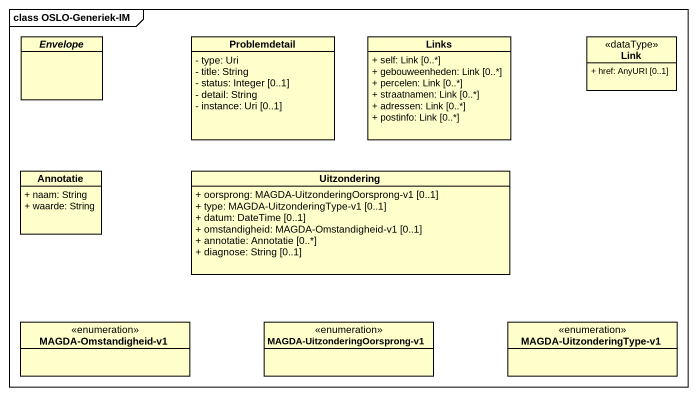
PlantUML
@startuml
mainframe class OSLO-Generiek-IM
hide circle
hide empty members
skinparam classAttributeIconSize 0
abstract class Envelope
class Problemdetail {
  - type: Uri
  - title: String
  - status: Integer [0..1]
  - detail: String
  - instance: Uri [0..1]
}
class Links {
  + self: Link [0..*]
  + gebouweenheden: Link [0..*]
  + percelen: Link [0..*]
  + straatnamen: Link [0..*]
  + adressen: Link [0..*]
  + postinfo: Link [0..*]
}
class Link <<dataType>> {
  + href: AnyURI [0..1]
}
class Annotatie {
  + naam: String
  + waarde: String
}
class Uitzondering {
  + oorsprong: MAGDA-UitzonderingOorsprong-v1 [0..1]
  + type: MAGDA-UitzonderingType-v1 [0..1]
  + datum: DateTime [0..1]
  + omstandigheid: MAGDA-Omstandigheid-v1 [0..1]
  + annotatie: Annotatie [0..*]
  + diagnose: String [0..1]
}
enum "MAGDA-Omstandigheid-v1" as MAGDA_Omstandigheid_v1
enum "MAGDA-UitzonderingOorsprong-v1" as MAGDA_UitzonderingOorsprong
enum "MAGDA-UitzonderingType-v1" as MAGDA_UitzonderingType_v1
@enduml
